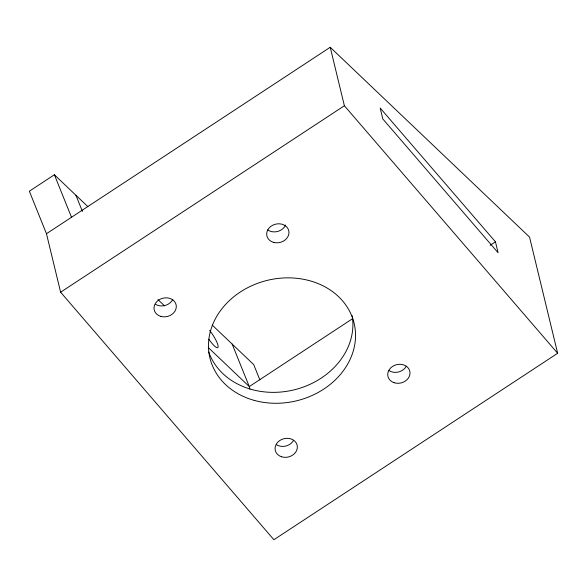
<?xml version="1.0" encoding="UTF-8"?>
<svg xmlns="http://www.w3.org/2000/svg" width="587" height="587" viewBox="0 0 587 587"><rect width="100%" height="100%" fill="white"/><g stroke="black" fill="none" stroke-linecap="round" stroke-linejoin="round"><path stroke-width="0.88" d="M87.852 206.624L54.386 174.757L29.35 191.208L46.468 233.721L60.615 292.209L273.894 539.732L557.65 353.279L529.54 237.089L330.232 47.268L46.468 233.721M60.615 292.209L344.378 105.748L330.232 47.268M352.706 318.609L249.277 386.576L249.915 389.232M490.138 245.315L495.45 241.829L380.171 108.03L382.805 118.948L498.092 252.748L495.45 241.829M212.296 325.147L253.701 364.586L259.865 379.892M157.925 299.575L164.543 305.878M208.231 347.489L249.277 386.576L232.151 344.063M344.378 105.748L557.65 353.279M75.936 195.28L82.437 211.437M54.386 174.757L71.504 217.271M352.163 315.689A74.16 61.98 -13.6 0 1 294.843 389.665A74.16 61.98 -13.6 0 1 208.73 351.98M285.59 225.063A11.248 9.407 -13.6 0 1 267.643 229.906M172.805 299.348A11.248 9.407 -13.6 0 1 155.694 304.411M293.639 440.265A11.248 9.407 -13.6 0 1 276.33 444.638M406.307 366.229A11.248 9.407 -13.6 0 1 388.998 370.602M209.618 330.452A13.296 2.876 56.7 0 1 218.144 346.822A13.296 2.876 56.7 0 1 208.811 339.205M254.633 400.495A74.16 61.98 -13.6 0 0 354.805 326.607A74.16 61.98 -13.6 0 0 236.59 294.593A74.16 61.98 -13.6 0 0 254.633 400.495M273.806 242.431A11.248 9.407 -13.6 0 0 288.841 231.058A11.248 9.407 -13.6 0 0 270.812 226.413A11.248 9.407 -13.6 0 0 273.806 242.431M394.09 382.695A11.248 9.407 -13.6 0 0 409.99 372.246A11.248 9.407 -13.6 0 0 392.527 366.435A11.248 9.407 -13.6 0 0 394.09 382.695M281.415 456.73A11.248 9.407 -13.6 0 0 297.323 446.281A11.248 9.407 -13.6 0 0 279.86 440.47A11.248 9.407 -13.6 0 0 281.415 456.73M160.86 316.393A11.248 9.407 -13.6 0 0 176.217 305.343A11.248 9.407 -13.6 0 0 158.38 300.273A11.248 9.407 -13.6 0 0 160.86 316.393"/></g></svg>
